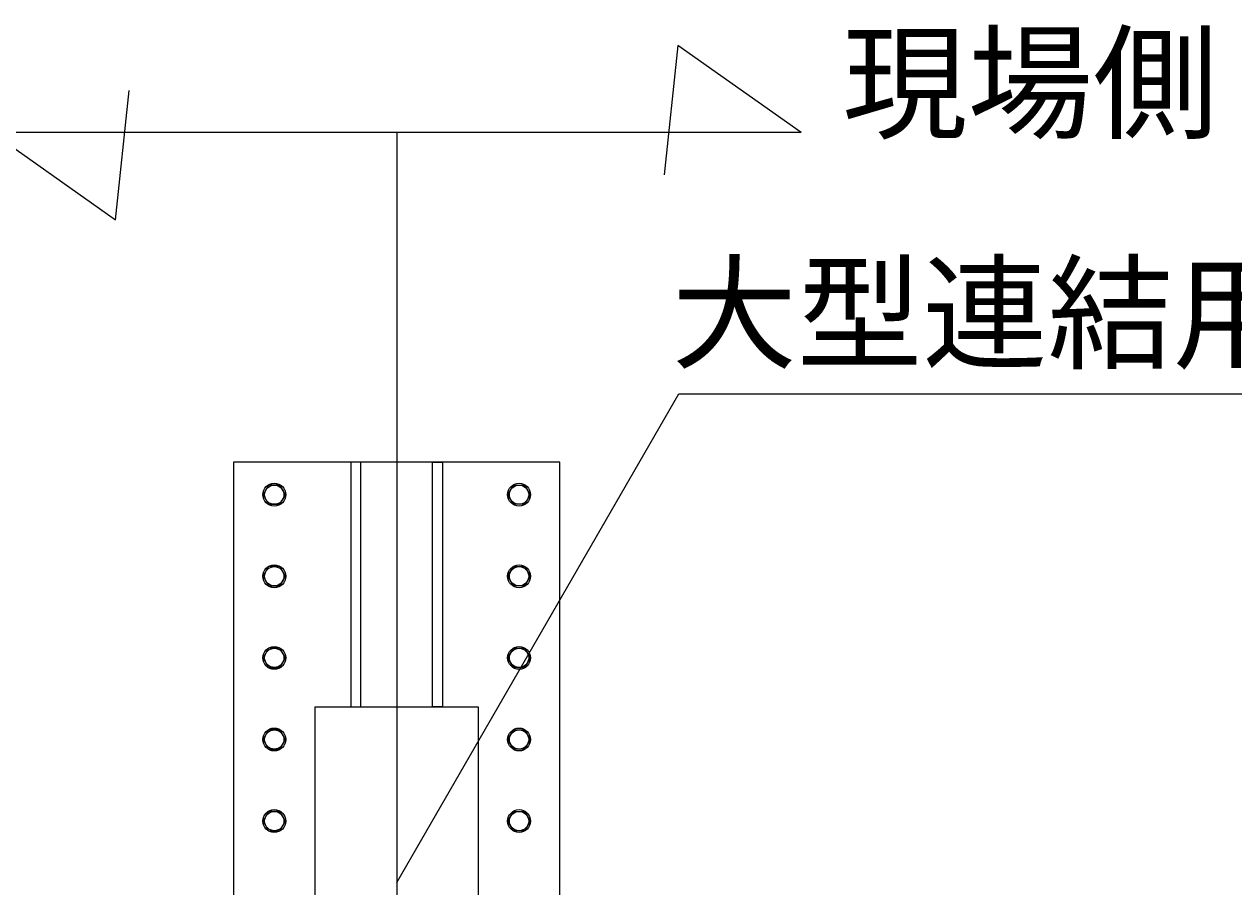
# Model space of a CAD drawing. Units: millimetres, scale not verified. Extents: x -13484 to 18716, y -23100 to 23100.
# Drawn here: x 9408 to 10891, y -13378 to -12320 of the extents above; entities that cross this region are included whole.
import ezdxf
from ezdxf.enums import TextEntityAlignment as Align

# ---------------------------------------------------------------- set-up
doc = ezdxf.new("R2010")
doc.units = ezdxf.units.MM
doc.header["$LTSCALE"] = 150
doc.linetypes.add('CHAIN2', pattern=[12, 9, -1, 1, -1])
for name, color, linetype, lineweight in [('0-6_ﾎﾞﾙﾄ類', 2, 'Continuous', 18), ('1-0_大型連結用梁42', 7, 'Continuous', 18), ('1-6_通芯', 1, 'CHAIN2', 18), ('1-B_文字', 7, 'Continuous', 18)]:
    doc.layers.add(name, color=color, linetype=linetype, lineweight=lineweight)
doc.styles.add('ＭＳ ゴシック', font='')
doc.styles.get('ＭＳ ゴシック').set_extended_font_data('MS Gothic')

msp = doc.modelspace()

# ---------------------------------------------------------------- linework, layer by layer
at = {"layer": '0-6_ﾎﾞﾙﾄ類'}
for points in [[(9707.8, -12885.2), (9701, -12897), (9707.8, -12908.8), (9721.5, -12908.8), (9728.3, -12897), (9721.5, -12885.2)], [(10021.5, -12885.2), (10028.3, -12897), (10021.5, -12908.8), (10007.8, -12908.8), (10001, -12897), (10007.8, -12885.2)], [(9707.8, -12985.2), (9701, -12997), (9707.8, -13008.8), (9721.5, -13008.8), (9728.3, -12997), (9721.5, -12985.2)], [(10021.5, -12985.2), (10028.3, -12997), (10021.5, -13008.8), (10007.8, -13008.8), (10001, -12997), (10007.8, -12985.2)], [(9707.8, -13085.2), (9701, -13097), (9707.8, -13108.8), (9721.5, -13108.8), (9728.3, -13097), (9721.5, -13085.2)], [(10021.5, -13085.2), (10028.3, -13097), (10021.5, -13108.8), (10007.8, -13108.8), (10001, -13097), (10007.8, -13085.2)], [(9707.8, -13185.2), (9701, -13197), (9707.8, -13208.8), (9721.5, -13208.8), (9728.3, -13197), (9721.5, -13185.2)], [(10021.5, -13185.2), (10028.3, -13197), (10021.5, -13208.8), (10007.8, -13208.8), (10001, -13197), (10007.8, -13185.2)], [(9707.8, -13285.2), (9701, -13297), (9707.8, -13308.8), (9721.5, -13308.8), (9728.3, -13297), (9721.5, -13285.2)], [(10021.5, -13285.2), (10028.3, -13297), (10021.5, -13308.8), (10007.8, -13308.8), (10001, -13297), (10007.8, -13285.2)]]:
    msp.add_lwpolyline(points, close=True, dxfattribs=at)
for centre, radius in [((9714.7, -12897), 14), ((9714.7, -12897), 11.8), ((10014.7, -12897), 14), ((10014.7, -12897), 11.8), ((9714.7, -12997), 14), ((9714.7, -12997), 11.8), ((10014.7, -12997), 14), ((10014.7, -12997), 11.8), ((9714.7, -13097), 14), ((9714.7, -13097), 11.8), ((10014.7, -13097), 14), ((10014.7, -13097), 11.8), ((9714.7, -13197), 14), ((9714.7, -13197), 11.8), ((10014.7, -13197), 14), ((10014.7, -13197), 11.8), ((9714.7, -13297), 14), ((9714.7, -13297), 11.8), ((10014.7, -13297), 14), ((10014.7, -13297), 11.8)]:
    msp.add_circle(centre, radius, dxfattribs=at)
at = {"layer": '1-0_大型連結用梁42'}
msp.add_line((9864.7, -13157), (9864.7, -13547), dxfattribs=at)
msp.add_lwpolyline([(9969.1, -13647), (10064.7, -13647), (10064.7, -12857), (9664.6, -12857), (9664.6, -13647), (9760.2, -13647)], dxfattribs=at)
for points in [[(9808.7, -13157), (9820.7, -13157), (9820.7, -12857), (9808.7, -12857)], [(9920.7, -13157), (9908.7, -13157), (9908.7, -12857), (9920.7, -12857)], [(9764.7, -13157), (9964.6, -13157), (9964.6, -13547), (9764.7, -13547)]]:
    msp.add_lwpolyline(points, close=True, dxfattribs=at)
at = {"layer": '1-6_通芯'}
msp.add_line((9864.7, -12453.2), (9864.7, -20329.5), dxfattribs=at)
at = {"layer": '1-B_文字'}
for p, q in [((9864.7, -13372.1), (10210.4, -12773.2)), ((10210.4, -12773.2), (10211, -12773.2)), ((10211, -12773.2), (11585.1, -12773.2))]:
    msp.add_line(p, q, dxfattribs=at)
for points in [[(10360.6, -12453.2), (10209.2, -12346.4), (10192.5, -12504.8)], [(10360.6, -12453.2), (9368.7, -12453.2), (9520.1, -12560), (9536.8, -12401.6)]]:
    msp.add_lwpolyline(points, dxfattribs=at)

# ---------------------------------------------------------------- texts
at = {"layer": '1-B_文字', "style": 'ＭＳ ゴシック'}
for s, p in [('現場側', (10410.7, -12482.4)), ('大型連結用梁42型', (10201.7, -12764.5))]:
    msp.add_text(s, height=112.6, dxfattribs=at).set_placement(p, align=Align.BOTTOM_LEFT)

doc.saveas('drawing.dxf')
